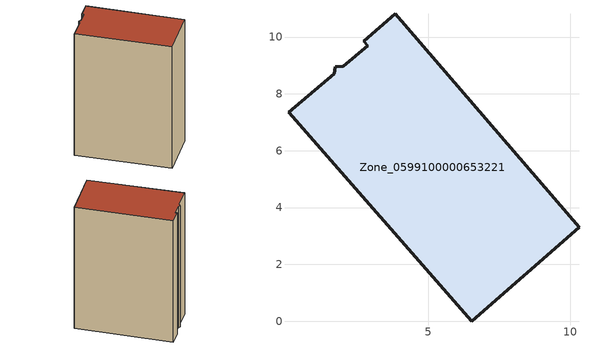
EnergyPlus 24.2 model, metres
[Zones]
Zone_0599100000653221
 floor ground (C_G): 1.72,8.95 2,8.97 2.86,9.69 2.73,9.84 3.84,10.82 10.3,3.31 6.53,0 0.08,7.35 1.69,8.7 z0
 wall outside (C_F): 6.53,0 10.3,3.31 3.84,10.82 2.73,9.84 2.86,9.69 2,8.97 1.72,8.95 1.69,8.7 0.08,7.35 6.53,0 z0:13.95
 roof outside (C_R): 2.86,9.69 2,8.97 1.72,8.95 1.69,8.7 0.08,7.35 6.53,0 10.3,3.31 3.84,10.82 2.73,9.84 z13.95
[BUILDING]
Pand.0599100000653221: North Axis=0; Terrain=City; Loads Convergence Tolerance Value=0.04; Temperature Convergence Tolerance Value=0.4; Solar Distribution=FullExterior; Maximum Number of Warmup Days=25; Minimum Number of Warmup Days=1
[Site:Location]
Rotterdam.The.Hague.AP_ZH_NLD Design_Conditions: Latitude=51.96; Longitude=4.45; Time Zone=1; Elevation=-4.5
[SITE:GROUNDTEMPERATURE:BUILDINGSURFACE]
18, 18, 18, 18, 18, 18, 18, 18, 18, 18, 18, 18
[MATERIAL] Thermal Absorptance=0.9; Solar Absorptance=0.7; Visible Absorptance=0.7
Name | Roughness | Thickness | Conductivity | Density | Specific Heat
G.TI.1946 | MediumSmooth | 0.15 | 1 | 540 | 1210
F.TI.1946 | Rough | 0.3 | 0.857143 | 1920 | 840
R.TI.1946 | MediumRough | 0.2 | 0.1 | 1500 | 1000
[CONSTRUCTION]
C_G: G.TI.1946
C_F: F.TI.1946
C_R: R.TI.1946
[ZONE]
Zone_0599100000653221: Type=1; Multiplier=1; Ceiling Height=Autocalculate; Volume=Autocalculate; Floor Area=autocalculate; Part of Total Floor Area=Yes
[ZONEINFILTRATION:DESIGNFLOWRATE]
Infil_Zone_0599100000653221: Zone or ZoneList or Space or SpaceList=Zone_0599100000653221; Schedule=AlwaysOn; Design Flow Rate Calculation Method=Flow/Area; Flow Rate per Floor Area=0.003; Constant Term Coefficient=1; Temperature Term Coefficient=0; Velocity Term Coefficient=0; Velocity Squared Term Coefficient=0
[HVACTEMPLATE:ZONE:IDEALLOADSAIRSYSTEM]
Zone_0599100000653221: Maximum Heating Supply Air Temperature=50; Minimum Cooling Supply Air Temperature=13; Maximum Heating Supply Air Humidity Ratio=0.0156; Minimum Cooling Supply Air Humidity Ratio=0.0077; Heating Limit=NoLimit; Cooling Limit=NoLimit; Dehumidification Control Type=ConstantSensibleHeatRatio; Cooling Sensible Heat Ratio=0.7; Dehumidification Setpoint=60; Humidification Control Type=None; Humidification Setpoint=30; Outdoor Air Method=None; Outdoor Air Flow Rate per Person=0.00944; Outdoor Air Flow Rate per Zone Floor Area=0; Outdoor Air Flow Rate per Zone=0; Demand Controlled Ventilation Type=None; Outdoor Air Economizer Type=NoEconomizer; Heat Recovery Type=None; Sensible Heat Recovery Effectiveness=0.7; Latent Heat Recovery Effectiveness=0.65
[ZONECONTROL:THERMOSTAT]
ThermostatControl_Zone_0599100000653221: Zone or ZoneList=Zone_0599100000653221; Control Type Schedule=DualSetpointControlType; Control 1=Thermostat_Zone_0599100000653221; Temperature Difference Between Cutout And Setpoint=0
[THERMOSTATSETPOINT:DUALSETPOINT]
Thermostat_Zone_0599100000653221: Heating Setpoint Temperature Schedule=HeatingSetpoint_Zone_0599100000653221; Cooling Setpoint Temperature Schedule=CoolingSetpoint_Zone_0599100000653221
[SCHEDULE:COMPACT]
HeatingSetpoint_Zone_0599100000653221: Through: 12/31, For: AllDays, Until: 24:00, 21
CoolingSetpoint_Zone_0599100000653221: Through: 12/31, For: AllDays, Until: 24:00, 24
DualSetpointControlType: Through: 12/31, For: AllDays, Until: 24:00, 4
AlwaysOn: Through: 12/31, For: AllDays, Until: 24:00, 1
